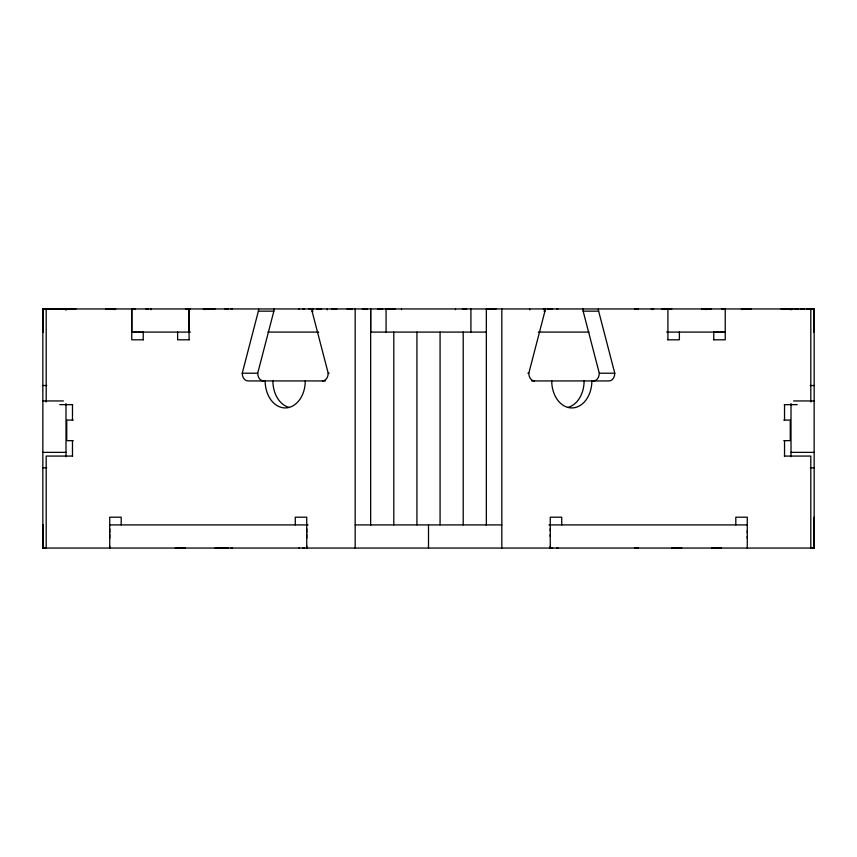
<?xml version="1.0" encoding="UTF-8"?>
<svg xmlns="http://www.w3.org/2000/svg" width="857" height="857" viewBox="0 0 857 857"><rect width="100%" height="100%" fill="white"/><g stroke="black" fill="none" stroke-linecap="round" stroke-linejoin="round"><path stroke-width="1.29" d="M43.279 332.088L42.861 308.948L814.15 308.948L814.15 548.052L812.704 548.052M42.85 542.267L42.85 543.713L42.85 540.821L42.85 543.713L42.85 540.821M42.85 535.036L42.85 537.928L42.861 533.59M42.85 529.251L42.85 532.143L43.279 524.913M42.85 526.359L42.85 524.913L42.861 548.052L814.15 548.052L814.15 546.605M72.47 420.08L72.481 404.654M189.236 332.088L131.764 332.088L131.764 308.948L135.342 308.948M550.258 546.123L550.258 548.052L550.258 517.2L561.721 517.2L561.721 524.913M550.258 536.482L550.258 534.554M550.258 530.697L550.258 528.769M747.272 538.41L747.272 536.482M747.272 532.625L747.272 530.697M784.53 456.074L784.53 440.648M814.15 548.052L814.15 517.2M814.15 540.821L814.15 543.713M814.15 537.928L814.15 535.036M814.15 529.251L814.15 532.143M42.85 316.179L42.85 313.287L42.85 321.964L42.85 319.072M42.85 537.928L42.85 536.482M42.85 532.143L42.85 530.697M109.728 546.123L109.728 548.052L109.728 517.2L121.191 517.2L121.191 524.913M109.728 534.554L109.728 538.41M109.728 528.769L109.728 532.625M306.742 534.554L306.742 538.41M306.742 528.769L306.742 532.625M306.742 546.123L306.742 548.052L306.742 517.2L295.279 517.2L295.279 524.913M814.15 536.482L814.15 535.754M42.85 332.088L42.85 330.641M42.85 324.857L42.85 327.749L42.861 323.41M325.371 380.937L247.962 380.937A7.713 5.731 90 0 1 242.231 373.224L258.375 311.155A7.713 5.731 -90 0 0 258.61 308.948M263.442 380.937A7.713 5.731 -90 0 1 257.711 373.224L273.854 311.155A7.713 5.731 90 0 0 274.09 308.948M534.532 380.937A7.713 5.731 -90 0 1 528.801 373.224L544.945 311.155A7.713 5.731 -90 0 0 545.181 308.948M231.026 548.052L232.504 548.052M556.771 548.052L558.014 548.052M299.564 548.052L298.847 548.052M298.847 308.948L299.564 308.948M638.379 548.052L637.769 548.052M231.026 308.948L232.268 308.948M380.444 308.948L382.543 308.948M543.295 308.948L544.538 308.948M462.426 308.948L463.541 308.948M226.837 548.052L225.884 548.052M228.219 548.052L227.309 548.052M552.572 548.052L551.629 548.052M309.656 308.948L310.523 308.948M390.642 308.948L391.96 308.948M547.344 308.948L548.266 308.948M637.769 308.948L638.379 308.948M226.655 548.052L215 548.052M304.599 548.052L302.853 548.052M549.776 548.052L550.655 548.052M636.462 548.052L634.716 548.052M227.309 308.948L228.219 308.948M145.958 308.948L148.54 308.948M203.27 308.948L205.851 308.948M225.884 308.948L226.837 308.948M224.909 308.948L226.655 308.948M302.853 308.948L304.599 308.948M308.97 308.948L310.716 308.948M385.393 308.948L390.171 308.948M393.031 308.948L395.131 308.948M464.848 308.948L466.594 308.948M548.737 308.948L550.655 308.948M551.629 308.948L552.572 308.948M556.771 308.948L557.832 308.948M634.716 308.948L636.462 308.948M651.149 308.948L653.73 308.948M666.628 308.948L667.914 308.948L667.914 339.8M708.471 308.948L711.042 308.948M723.951 308.948L725.236 308.948L725.236 339.8L713.624 339.8M790.529 308.948L792.939 308.948M44.778 548.052L42.861 548.052L42.85 546.605L42.85 548.052L42.85 308.948L44.778 308.948M45.742 308.948L56.348 308.948M55.866 308.948L58.758 308.948M58.276 308.948L75.93 308.948M105.732 308.948L115.663 308.948M185.498 308.948L190.372 308.948M215 308.948L205.069 308.948L204.952 309.677M316.512 308.948L321.6 308.948M331.788 308.948L336.876 308.948M347.064 308.948L352.163 308.948M362.35 308.948L367.439 308.948M377.626 308.948L382.715 308.948M496.01 308.948L486.348 308.948L486.348 525.341M661.861 308.948L671.802 308.948M701.604 308.948L711.535 308.948M741.337 308.948L751.278 308.948M781.081 308.948L791.011 308.948L791.011 309.913M721.658 308.948L725.236 308.948M789.083 308.948L791.011 308.948M794.868 308.948L798.724 308.948M800.652 308.948L804.509 308.948M806.437 308.948L810.293 308.948M812.222 308.948L814.15 308.948L813.722 332.088M258.375 311.155L273.854 311.155M311.819 308.948A7.713 5.731 90 0 0 312.055 311.155L313.03 311.155M543.981 311.155L544.945 311.155M582.91 308.948A7.713 5.731 -90 0 0 583.146 311.155L598.636 311.155L614.78 373.224A7.713 5.731 -90 0 1 609.048 380.937L531.629 380.937M131.764 332.088L133.049 332.088M136.927 332.088L134.345 332.088M140.794 332.088L138.213 332.088M190.372 332.088L189.086 332.088L189.086 308.948L189.086 339.8M267.973 332.088L318.708 332.088M486.348 332.088L370.653 332.088L370.653 308.948L370.653 525.341M538.292 332.088L589.027 332.088M667.774 332.088L725.236 332.088L723.951 332.088M713.624 332.088L714.92 332.088M718.787 332.088L716.206 332.088M722.655 332.088L720.084 332.088M143.376 339.8L131.764 339.8L131.764 308.948L133.049 308.948M189.236 339.8L177.624 339.8L177.624 332.088M667.774 339.8L679.387 339.8L679.387 332.088M242.231 373.224L257.711 373.224M322.468 380.937A7.713 5.731 90 0 0 328.199 373.224L329.174 373.224M527.837 373.224L528.801 373.224M593.558 380.937A7.713 5.731 90 0 0 599.289 373.224L614.78 373.224M42.861 385.521L46.717 385.521M810.293 385.521L814.15 385.521M42.861 400.947L63.429 400.947M793.582 400.947L814.15 400.947M59.744 404.654L72.674 404.654M784.326 404.654L797.267 404.654M73.199 420.08L66.75 420.08L66.75 440.648L73.199 440.648M783.812 420.08L790.261 420.08L790.261 440.648L783.812 440.648M42.861 452.367L66 452.367M791.011 452.367L814.15 452.367M72.674 456.074L46.192 456.074L46.192 548.052M784.326 456.074L810.808 456.074L810.808 548.052M42.861 467.793L46.717 467.793M810.293 467.793L814.15 467.793M109.728 524.913L308.038 524.913M355.173 524.913L501.827 524.913M548.962 524.913L747.272 524.913M813.722 524.913L814.15 526.359M175.267 548.052L185.208 548.052M671.802 548.052L681.733 548.052M711.535 548.052L721.465 548.052M387.782 308.948L388.66 308.948M666.628 332.088L667.924 332.088M142.08 332.088L143.376 332.088M312.344 308.948L313.137 308.948M583.146 311.155L599.289 373.224M312.055 311.155L328.199 373.224M784.53 404.654L784.53 420.08M72.47 440.648L72.481 456.074M810.808 308.948L810.808 401.997M791.011 403.583L791.011 456.727M747.272 548.052L747.272 517.2L735.809 517.2L735.809 524.913M742.162 308.948L742.162 309.677M713.774 332.088L713.774 339.8M706.039 308.948L706.039 309.677M652.048 308.948L652.048 309.677M501.827 308.948L501.827 548.052M470.922 308.948L470.922 332.088M463.209 332.088L463.209 524.913M455.495 308.948L455.495 309.677M440.07 332.088L440.07 524.913M428.5 524.913L428.5 548.052M416.93 332.088L416.93 524.913M401.505 308.948L401.505 309.677M393.792 332.088L393.792 524.913M386.078 308.948L386.078 332.088M355.173 308.948L355.173 548.052M150.961 308.948L150.961 309.677M143.226 332.088L143.226 339.8M114.838 308.948L114.838 309.677M66 403.583L66 456.727M46.192 308.948L46.192 401.997M327.342 309.784A7.713 5.731 -90 0 1 327.299 308.948M305.274 380.937A26.995 20.065 -90 0 1 285.22 407.932A26.995 20.065 -90 0 1 265.156 380.937M289.302 407.482A26.995 20.065 -90 0 1 272.89 380.937M529.701 308.948A7.713 5.731 90 0 1 529.669 309.784M591.855 380.937A26.995 20.065 90 0 1 571.79 407.932A26.995 20.065 90 0 1 551.726 380.937M598.636 311.155A7.713 5.731 90 0 1 598.39 308.948M584.11 380.937A26.995 20.065 90 0 1 567.698 407.482M42.85 308.948L42.85 310.395L42.861 308.948M66 309.913L66 308.948L65.989 309.913"/></g></svg>
